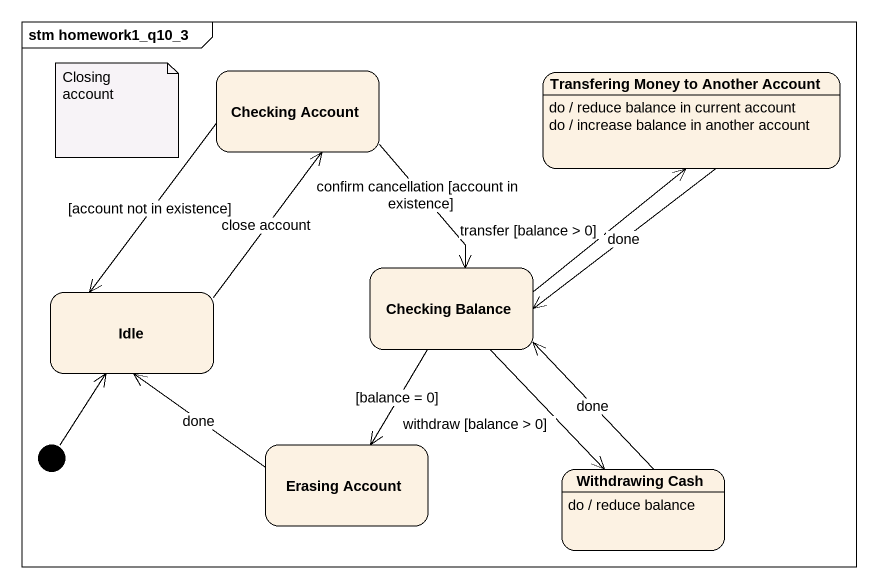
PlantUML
@startuml
mainframe stm homework1_q10_3
hide empty description
state "Checking Account" as Checking_Account
state "Transfering Money to Another Account" as Transfering_Money_to
Transfering_Money_to : do / reduce balance in current account
Transfering_Money_to : do / increase balance in another account
state Idle
state "Checking Balance" as Checking_Balance
state "Erasing Account" as Erasing_Account
state "Withdrawing Cash" as Withdrawing_Cash
Withdrawing_Cash : do / reduce balance
[*] -up-> Idle
Checking_Account --> Idle : [account not in existence]
Checking_Account --> Checking_Balance : confirm cancellation [account in existence]
Transfering_Money_to --> Checking_Balance : done
Idle -up-> Checking_Account : close account
Checking_Balance -up-> Transfering_Money_to : transfer [balance > 0]
Checking_Balance --> Erasing_Account : [balance = 0]
Checking_Balance --> Withdrawing_Cash : withdraw [balance > 0]
Erasing_Account -up-> Idle : done
Withdrawing_Cash -up-> Checking_Balance : done
note as N1
  Closing account
end note
@enduml
